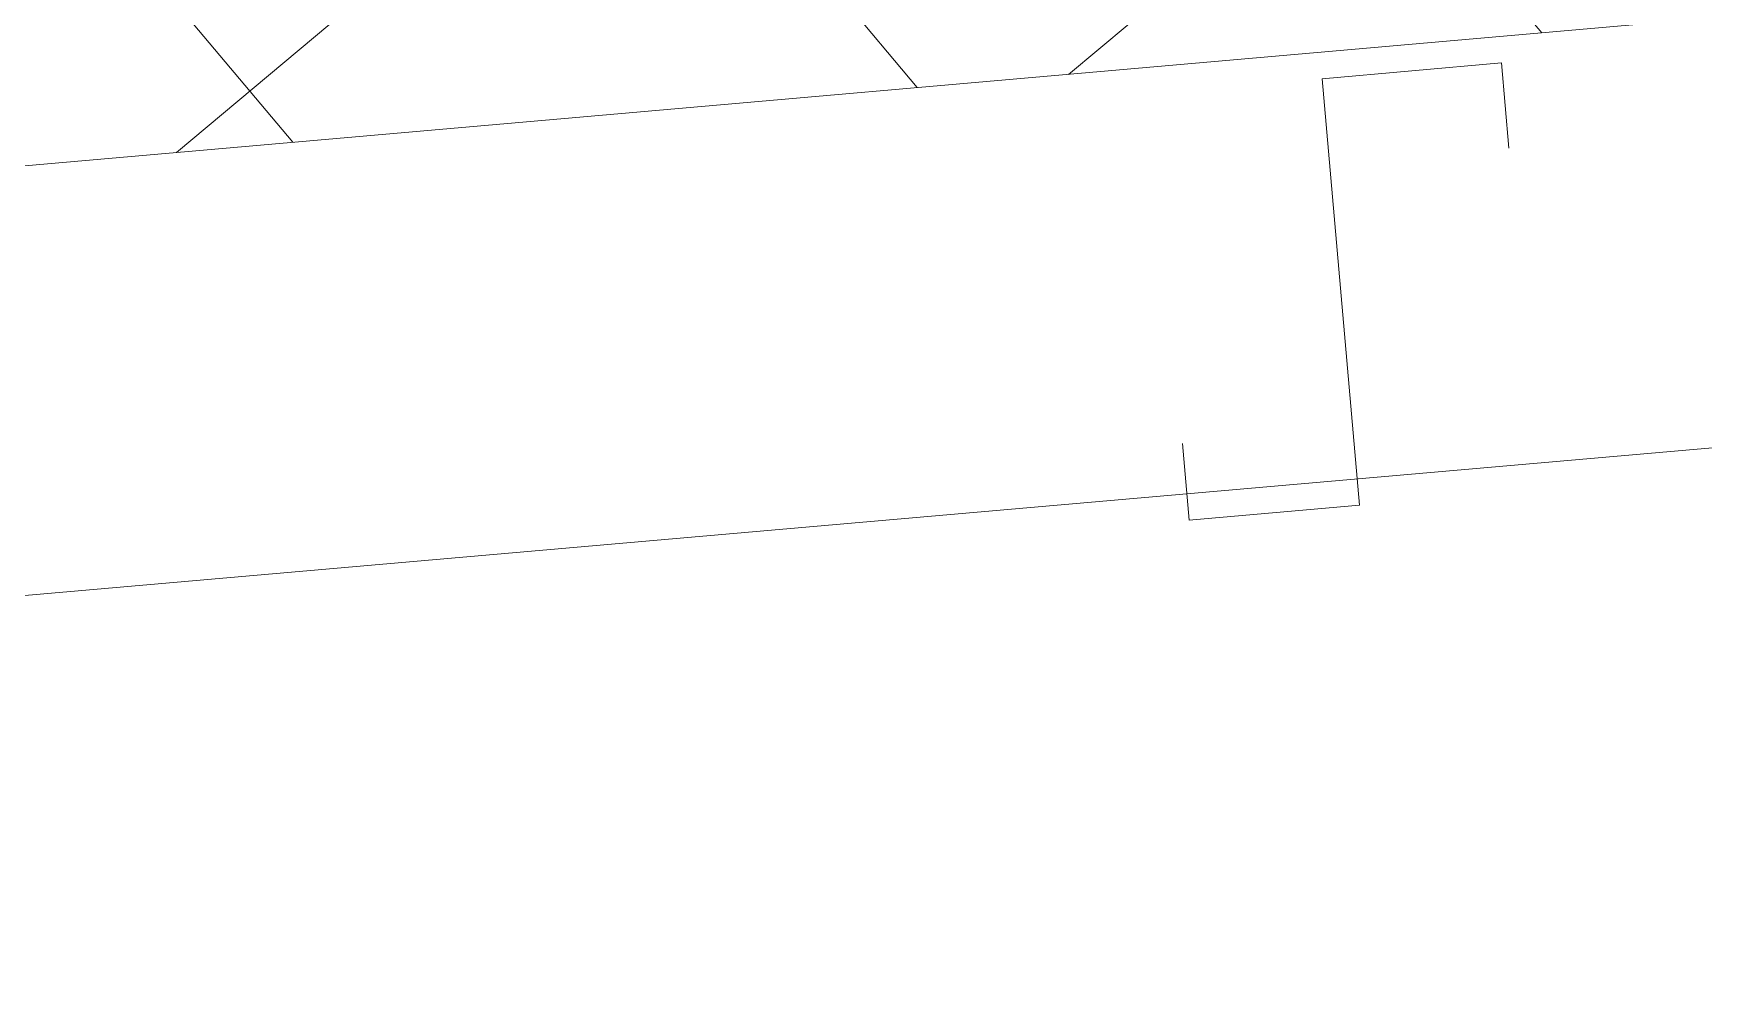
# Model space of a CAD drawing. Header units: millimetres. Extents: x 4237772 to 4686020, y -673 to 29459.
# Drawn here: x 4320008 to 4320984, y 15892 to 16455 of the extents above; entities that cross this region are included whole.
import ezdxf

# ---------------------------------------------------------------- set-up
doc = ezdxf.new("R2010")
doc.units = ezdxf.units.MM
for name, color, linetype, lineweight in [('A-DETL', 90, 'Continuous', 18), ('A-ROOF', 132, 'Continuous', 5), ('A-ROOF-PATT', 132, 'Continuous', 5)]:
    doc.layers.add(name, color=color, linetype=linetype, lineweight=lineweight)

msp = doc.modelspace()

# ---------------------------------------------------------------- hatches: boundary and pattern name
at = {"layer": 'A-ROOF-PATT'}
h = msp.add_hatch(dxfattribs=at)
h.set_pattern_fill('FP_7', color=256, angle=-135, style=0, pattern_type=2)
h.set_pattern_definition([(40, (4308746.76, 10390.63), (-192.8363, 229.8133), []), (130, (4308746.76, 10390.63), (-229.8133, -192.8363), [])])
h.paths.add_polyline_path([(4352532.29, 15750.95), (4352532.29, 15871.41), (4332684.39, 17607.88), (4312836.47, 15871.41), (4312836.47, 15750.95), (4332684.39, 17487.42), (4352390, 15763.4)])

# ---------------------------------------------------------------- linework, layer by layer
at = {"layer": 'A-DETL', "lineweight": 13}
for p, q in [((4320865.82, 16437.94), (4320761.22, 16428.79)), ((4320865.82, 16437.94), (4320870.18, 16388.13)), ((4320761.22, 16428.79), (4320783.01, 16179.74)), ((4320683.39, 16171.03), (4320679.46, 16215.85)), ((4320783.01, 16179.74), (4320683.39, 16171.03))]:
    msp.add_line(p, q, dxfattribs=at)
at = {"layer": 'A-ROOF'}
msp.add_line((4312836.47, 15750.95), (4332684.39, 17487.42), dxfattribs=at)
at = {"layer": 'A-ROOF', "lineweight": 15}
msp.add_line((4312836.47, 15500), (4332684.39, 17236.47), dxfattribs=at)

doc.saveas('drawing.dxf')
